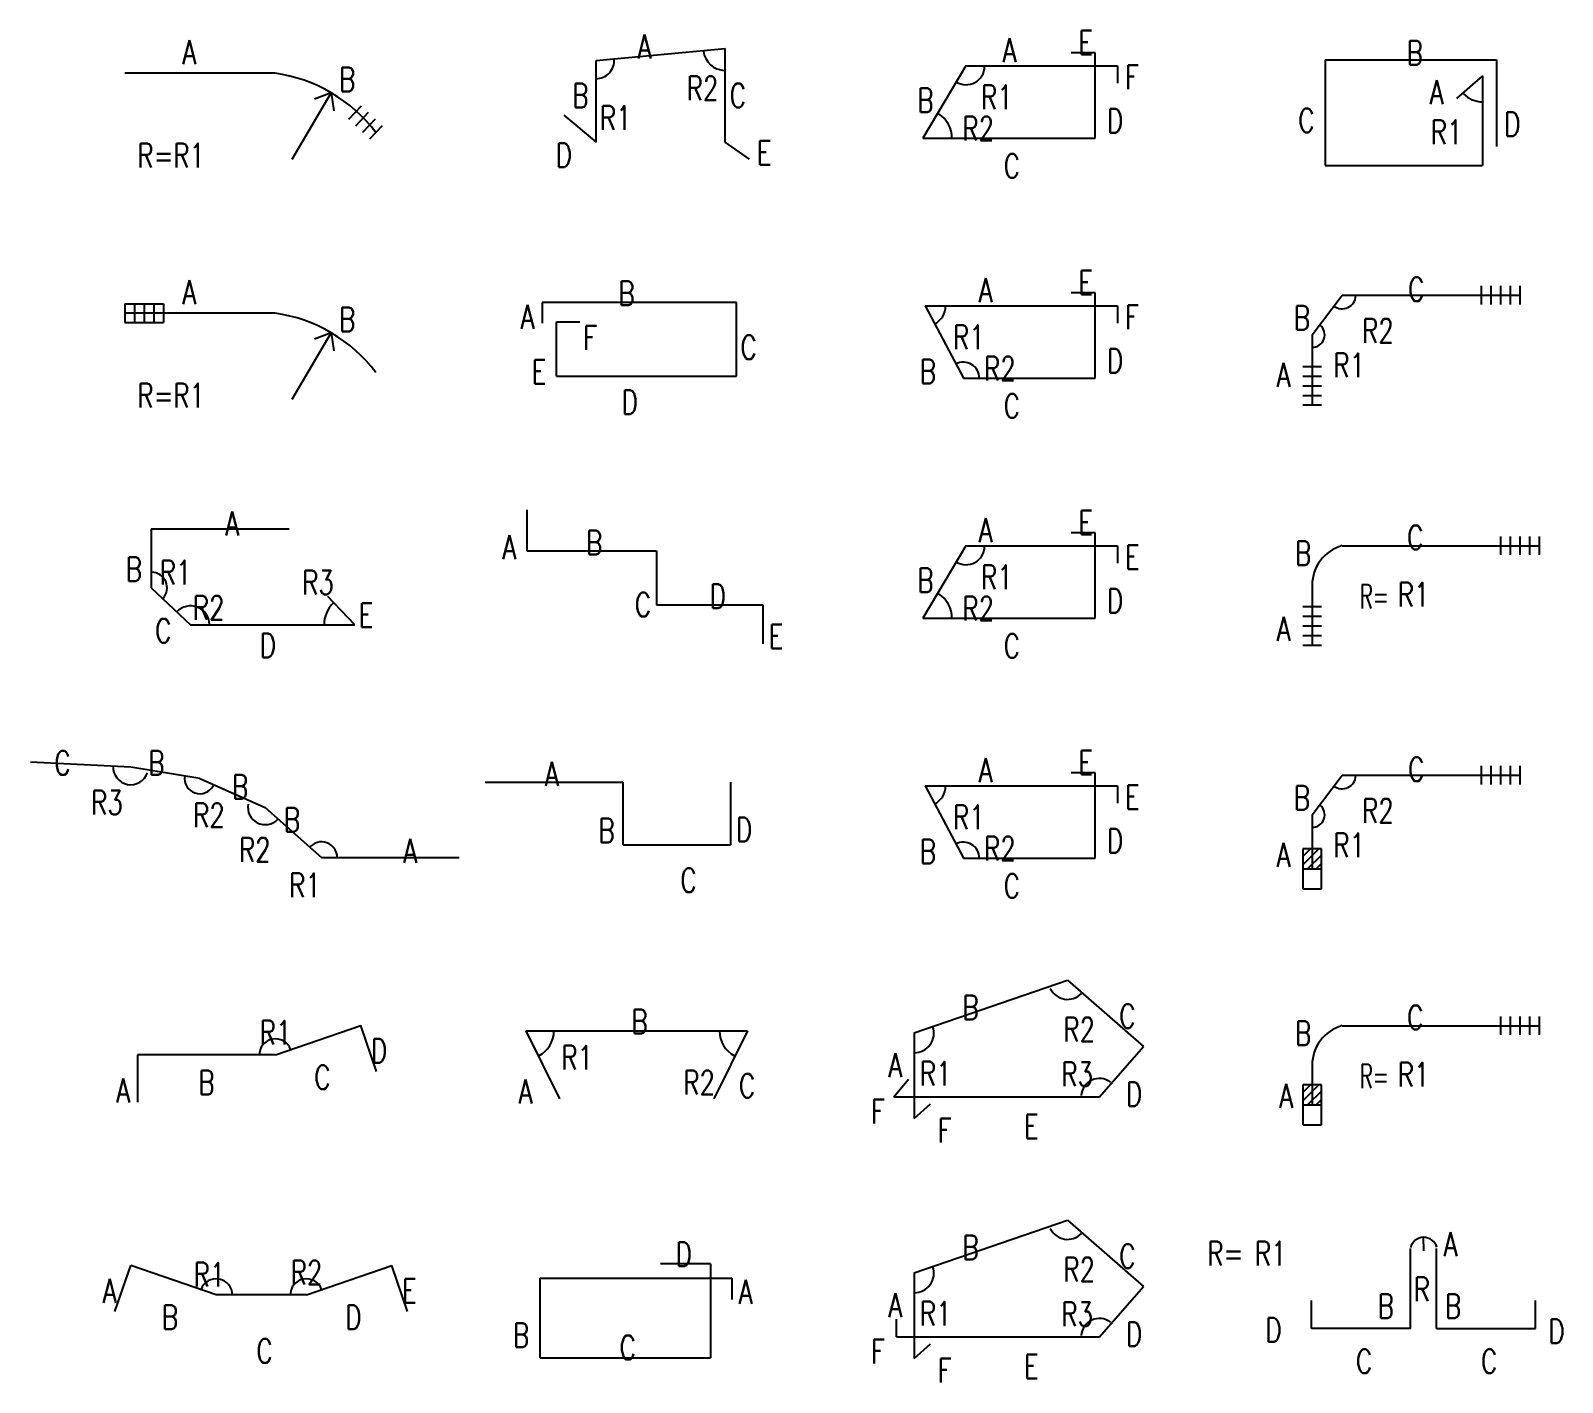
# Model space of a CAD drawing. Header units: millimetres. Extents: x -0.4 to 11.6, y -0.2 to 49.8.
# Drawn here: x 8.332 to 11.523, y 43.82 to 46.636 of the extents above; entities that cross this region are included whole.
import ezdxf
from ezdxf.enums import TextEntityAlignment as Align

# ---------------------------------------------------------------- set-up
doc = ezdxf.new("R2010")
doc.units = ezdxf.units.MM
for name, color, linetype in [('DIM', 7, 'Continuous'), ('SHOP', 2, 'Continuous'), ('TEXT', 3, 'Continuous'), ('TEXTSHOP', 3, 'Continuous')]:
    doc.layers.add(name, color=color, linetype=linetype)
doc.styles.add('ROMANS', font='romans.shx', dxfattribs={"width": 0.75, "bigfont": 'whgtxt.shx'})

# ---------------------------------------------------------------- blocks, each defined once
blk = doc.blocks.new('SSBAR_SHP_1189')
at = {"color": 40}
for p, q in [((-0.2921, -0.0323), (-0.259, 0.0637)), ((-0.0813, 0.0024), (-0.259, 0.0637)), ((0.1067, 0.0024), (0.2844, 0.0637)), ((0.3175, -0.0323), (0.2844, 0.0637)), ((0.1067, 0.0024), (-0.0813, 0.0024))]:
    blk.add_line(p, q, dxfattribs=at)
at = {"color": 7}
for centre, start, end in [((-0.0813, 0.0024), 0, 159.8012), ((0.1067, 0.0024), 20.0643, 181.542)]:
    blk.add_arc(centre, 0.0337, start, end, dxfattribs=at)
at = {"layer": 'TEXTSHOP', "color": 4, "style": 'ROMANS', "width": 0.75}
for tag, p in [('R1', (-0.1283, 0.0199)), ('R2', (0.0739, 0.0241)), ('E', (0.3056, -0.0138))]:
    blk.add_attdef(tag, p, '', height=0.05, dxfattribs=at)
blk.add_attdef('A', text='', height=0.05, dxfattribs=at).set_placement((-0.2884, -0.0138), align=Align.RIGHT)
for tag, p in [('B', (-0.1775, -0.0689)), ('D', (0.2045, -0.0689)), ('C', (0.0194, -0.1393))]:
    blk.add_attdef(tag, text='', height=0.05, dxfattribs=at).set_placement(p, align=Align.CENTER)
blk = doc.blocks.new('SSBAR_SHP_1190')
at = {"color": 40}
for p, q in [((0.0421, 0.0024), (0.2198, 0.0637)), ((0.2529, -0.0323), (0.2198, 0.0637)), ((0.0421, 0.0024), (-0.2454, 0.0024)), ((-0.2454, 0.0024), (-0.2454, -0.0959))]:
    blk.add_line(p, q, dxfattribs=at)
at = {"color": 7}
blk.add_arc((0.0421, 0.0024), 0.0337, 20.0643, 181.542, dxfattribs=at)
at = {"layer": 'TEXTSHOP', "color": 4, "style": 'ROMANS', "width": 0.75}
for tag, p in [('R1', (0.0093, 0.0241)), ('D', (0.241, -0.0138))]:
    blk.add_attdef(tag, p, '', height=0.05, dxfattribs=at)
for tag, p in [('B', (-0.1016, -0.0801)), ('C', (0.1399, -0.0689))]:
    blk.add_attdef(tag, text='', height=0.05, dxfattribs=at).set_placement(p, align=Align.CENTER)
blk.add_attdef('A', text='', height=0.05, dxfattribs=at).set_placement((-0.2603, -0.0966), align=Align.RIGHT)
blk = doc.blocks.new('SSBAR_SHP_1191')
at = {"color": 40}
for p, q in [((-0.2591, 0.1022), (-0.4678, 0.1127)), ((-0.1154, 0.0786), (-0.2591, 0.1022)), ((-0.1154, 0.0786), (0.0206, 0.018)), ((0.0206, 0.018), (0.1383, -0.0861)), ((0.1383, -0.0861), (0.4249, -0.0861))]:
    blk.add_line(p, q, dxfattribs=at)
for centre, radius, start, end in [((-0.2591, 0.1022), 0.0368, 176.7277, 341.5074), ((-0.1154, 0.0786), 0.0319, 171.018, 331.9903), ((0.0206, 0.018), 0.0358, 168.7361, 317.4344), ((0.1383, -0.0861), 0.0325, 359.5379, 140.8526)]:
    blk.add_arc(centre, radius, start, end, dxfattribs=at)
at = {"layer": 'TEXTSHOP', "color": 4, "style": 'ROMANS', "width": 0.75}
for tag, p in [('C', (-0.4182, 0.0859)), ('B', (-0.2228, 0.086)), ('B', (-0.0485, 0.0363)), ('B', (0.0597, -0.0324))]:
    blk.add_attdef(tag, p, '', height=0.05, dxfattribs=at)
for tag, p in [('R3', (-0.2758, 0.0033)), ('R2', (-0.0634, -0.0231)), ('R2', (0.0321, -0.0949)), ('R1', (0.1366, -0.1689))]:
    blk.add_attdef(tag, text='', height=0.05, dxfattribs=at).set_placement(p, align=Align.RIGHT)
blk.add_attdef('A', text='', height=0.05, dxfattribs=at).set_placement((0.3228, -0.0972), align=Align.CENTER)
blk = doc.blocks.new('SSBAR_SHP_1192')
at = {"color": 2}
for p, q in [((0.2072, -0.1017), (0.1512, -0.0422)), ((-0.1347, -0.1017), (0.2072, -0.1017))]:
    blk.add_line(p, q, dxfattribs=at)
at = {"color": 7}
for centre, radius, start, end in [((-0.2167, -0.0247), 0.033, 319.0531, 88.2229), ((-0.1347, -0.1017), 0.0397, 1.809, 136.0747), ((0.2072, -0.1017), 0.0639, 134.4373, 179.7759)]:
    blk.add_arc(centre, radius, start, end, dxfattribs=at)
at = {"layer": 'SHOP', "color": 2}
for p, q in [((-0.2167, 0.0988), (0.0709, 0.0988)), ((-0.2167, 0.0988), (-0.2167, -0.0247)), ((-0.2167, -0.0247), (-0.1347, -0.1017))]:
    blk.add_line(p, q, dxfattribs=at)
at = {"layer": 'TEXTSHOP', "color": 4, "style": 'ROMANS', "width": 0.75}
for tag, p in [('A', (-0.0477, 0.0847)), ('D', (0.0265, -0.1694))]:
    blk.add_attdef(tag, text='', height=0.05, dxfattribs=at).set_placement(p, align=Align.CENTER)
for tag, p in [('B', (-0.2357, -0.0103)), ('R3', (0.1638, -0.0381)), ('C', (-0.1746, -0.1387))]:
    blk.add_attdef(tag, text='', height=0.05, dxfattribs=at).set_placement(p, align=Align.RIGHT)
for tag, p in [('R1', (-0.1987, -0.0173)), ('R2', (-0.1299, -0.0909)), ('E', (0.2159, -0.106))]:
    blk.add_attdef(tag, p, '', height=0.05, dxfattribs=at)
blk = doc.blocks.new('SSBAR_SHP_1193')
at = {"color": 40}
for p, q in [((-0.2713, 0.067), (-0.2713, 0.0287)), ((-0.2713, 0.067), (-0.1913, 0.067)), ((-0.2513, 0.067), (-0.2513, 0.0287)), ((-0.2313, 0.067), (-0.2313, 0.0287)), ((-0.2113, 0.067), (-0.2113, 0.0287)), ((-0.1913, 0.067), (-0.1913, 0.0287)), ((-0.2713, 0.0287), (-0.1913, 0.0287)), ((0.077, -0.1316), (0.1585, 0.0068)), ((0.1585, 0.0068), (0.1232, -0.0066)), ((0.1585, 0.0068), (0.1639, -0.0305))]:
    blk.add_line(p, q, dxfattribs=at)
at = {"color": 2}
blk.add_line((0.0414, 0.0479), (-0.2713, 0.0479), dxfattribs=at)
blk.add_arc((-0.0045, -0.27), 0.3212, 37.2491, 81.7731, dxfattribs=at)
at = {"layer": 'TEXTSHOP', "color": 4, "style": 'ROMANS', "width": 0.75}
blk.add_text('R=', height=0.05, dxfattribs=at).set_placement((-0.1699, -0.1485), align=Align.RIGHT)
at = {"layer": 'TEXTSHOP', "color": 30, "true_color": 0xf8991e, "style": 'ROMANS', "width": 0.75}
for tag, p in [('O1', (-0.2728, 0.0747)), ('T1', (-0.1898, 0.0747))]:
    blk.add_attdef(tag, text='', height=0.05, dxfattribs=at).set_placement(p, align=Align.CENTER)
at = {"layer": 'TEXTSHOP', "color": 4, "style": 'ROMANS', "width": 0.75}
blk.add_attdef('A', text='', height=0.05, dxfattribs=at).set_placement((-0.075, 0.0667), align=Align.CENTER)
for tag, p in [('B', (0.1748, 0.0099)), ('R1', (-0.1707, -0.1485))]:
    blk.add_attdef(tag, p, '', height=0.05, dxfattribs=at)
at = {"layer": 'TEXTSHOP', "color": 30, "true_color": 0xf8991e, "style": 'ROMANS', "width": 0.75}
blk.add_attdef('COUPLER1', text='', height=0.05, dxfattribs=at).set_placement((-0.2313, 0.0211), align=Align.TOP_CENTER)
blk = doc.blocks.new('SSBAR_SHP_1194')
at = {"color": 2}
blk.add_line((0.0414, 0.0479), (-0.2713, 0.0479), dxfattribs=at)
at = {"color": 40}
for p, q in [((0.077, -0.1316), (0.1585, 0.0068)), ((0.1585, 0.0068), (0.1232, -0.0066)), ((0.1585, 0.0068), (0.1639, -0.0305)), ((0.2205, -0.0206), (0.1943, -0.0486)), ((0.2351, -0.0343), (0.2089, -0.0623)), ((0.2497, -0.048), (0.2235, -0.0759)), ((0.2643, -0.0616), (0.2381, -0.0896))]:
    blk.add_line(p, q, dxfattribs=at)
at = {"color": 2}
blk.add_arc((-0.0045, -0.27), 0.3212, 37.2491, 81.7731, dxfattribs=at)
at = {"layer": 'TEXTSHOP', "color": 4, "style": 'ROMANS', "width": 0.75}
blk.add_text('R=', height=0.05, dxfattribs=at).set_placement((-0.1699, -0.1485), align=Align.RIGHT)
blk.add_attdef('A', text='', height=0.05, dxfattribs=at).set_placement((-0.1371, 0.0667), align=Align.CENTER)
for tag, p in [('B', (0.1748, 0.0099)), ('R1', (-0.1707, -0.1485))]:
    blk.add_attdef(tag, p, '', height=0.05, dxfattribs=at)
at = {"layer": 'TEXTSHOP', "color": 30, "true_color": 0xf8991e, "style": 'ROMANS', "width": 0.75}
blk.add_attdef('COUPLER1', text='', height=0.05, dxfattribs=at).set_placement((0.2381, -0.1096), align=Align.TOP_CENTER)
blk = doc.blocks.new('SSBAR_SHP_1289')
at = {"layer": 'SHOP', "color": 2}
for p, q in [((0.148, 0.0674), (0.0443, 0.0674)), ((0.148, 0.0674), (0.148, -0.1289)), ((-0.2073, 0.0371), (-0.2073, -0.1289)), ((-0.2073, 0.0371), (0.1925, 0.0371)), ((0.1925, 0.0371), (0.1925, -0.007)), ((-0.2073, -0.1289), (0.148, -0.1289))]:
    blk.add_line(p, q, dxfattribs=at)
at = {"layer": 'TEXTSHOP', "color": 4, "style": 'ROMANS', "width": 0.75}
for tag, p in [('D', (0.0927, 0.0623)), ('C', (-0.0242, -0.132))]:
    blk.add_attdef(tag, text='', height=0.05, dxfattribs=at).set_placement(p, align=Align.CENTER)
blk.add_attdef('A', (0.2071, -0.0159), '', height=0.05, dxfattribs=at)
blk.add_attdef('B', text='', height=0.05, dxfattribs=at).set_placement((-0.2295, -0.1064), align=Align.RIGHT)
blk = doc.blocks.new('SSBAR_SHP_1290')
at = {"color": 2}
for p, q in [((-0.2366, 0.0527), (0.2256, 0.0527)), ((-0.2366, 0.0527), (-0.1662, -0.0891)), ((0.2256, 0.0527), (0.1552, -0.0891))]:
    blk.add_line(p, q, dxfattribs=at)
at = {"color": 0}
for centre, start, end in [((-0.2366, 0.0527), 297.9591, 0), ((0.2256, 0.0527), 180, 242.0409)]:
    blk.add_arc(centre, 0.0588, start, end, dxfattribs=at)
at = {"layer": 'TEXTSHOP', "color": 4, "style": 'ROMANS', "width": 0.75}
blk.add_attdef('B', text='', height=0.05, dxfattribs=at).set_placement((0.0005, 0.0471), align=Align.CENTER)
for tag, p in [('R1', (-0.1624, -0.0279)), ('C', (0.2075, -0.0867))]:
    blk.add_attdef(tag, p, '', height=0.05, dxfattribs=at)
for tag, p in [('R2', (0.1576, -0.0802)), ('A', (-0.2224, -0.0989))]:
    blk.add_attdef(tag, text='', height=0.05, dxfattribs=at).set_placement(p, align=Align.RIGHT)
blk = doc.blocks.new('SSBAR_SHP_1291')
at = {"color": 2}
for p, q in [((-0.0343, 0.0704), (-0.0343, -0.0598)), ((0.1896, 0.0704), (0.1896, -0.0598))]:
    blk.add_line(p, q, dxfattribs=at)
at = {"layer": 'SHOP', "color": 2}
for p, q in [((-0.3213, 0.0704), (-0.0343, 0.0704)), ((-0.0343, -0.0598), (0.1896, -0.0598))]:
    blk.add_line(p, q, dxfattribs=at)
at = {"layer": 'TEXTSHOP', "color": 4, "style": 'ROMANS', "width": 0.75}
for tag, p in [('A', (-0.182, 0.0628)), ('C', (0.1025, -0.1585))]:
    blk.add_attdef(tag, text='', height=0.05, dxfattribs=at).set_placement(p, align=Align.CENTER)
blk.add_attdef('B', text='', height=0.05, dxfattribs=at).set_placement((-0.0512, -0.055), align=Align.RIGHT)
blk.add_attdef('D', (0.2013, -0.053), '', height=0.05, dxfattribs=at)
blk = doc.blocks.new('SSBAR_SHP_1292')
at = {"color": 2}
for p, q in [((-0.2346, 0.138), (-0.2346, 0.0528)), ((0.0356, 0.0528), (0.0356, -0.0598)), ((0.2576, -0.0598), (0.2576, -0.141))]:
    blk.add_line(p, q, dxfattribs=at)
at = {"layer": 'SHOP', "color": 2}
for p, q in [((-0.2346, 0.0528), (0.0356, 0.0528)), ((0.0356, -0.0598), (0.2576, -0.0598))]:
    blk.add_line(p, q, dxfattribs=at)
at = {"layer": 'TEXTSHOP', "color": 4, "style": 'ROMANS', "width": 0.75}
for tag, p in [('A', (-0.2562, 0.0351)), ('C', (0.0245, -0.0843))]:
    blk.add_attdef(tag, text='', height=0.05, dxfattribs=at).set_placement(p, align=Align.RIGHT)
for tag, p in [('B', (-0.1108, 0.0448)), ('D', (0.1465, -0.0668)), ('E', (0.2693, -0.1506))]:
    blk.add_attdef(tag, p, '', height=0.05, dxfattribs=at)
blk = doc.blocks.new('SSBAR_SHP_1293')
at = {"color": 2}
for p, q in [((0.2021, 0.0703), (-0.2025, 0.0703)), ((-0.2025, 0.0703), (-0.2025, 0.0269)), ((0.2021, -0.0833), (0.2021, 0.0703)), ((-0.1725, 0.0295), (-0.1242, 0.0295)), ((-0.1725, -0.0833), (0.2021, -0.0833))]:
    blk.add_line(p, q, dxfattribs=at)
at = {"layer": 'SHOP', "color": 2}
blk.add_line((-0.1725, -0.0833), (-0.1725, 0.0295), dxfattribs=at)
at = {"layer": 'TEXTSHOP', "color": 4, "style": 'ROMANS', "width": 0.75}
for tag, p in [('B', (-0.0266, 0.0642)), ('D', (-0.0198, -0.1625))]:
    blk.add_attdef(tag, text='', height=0.05, dxfattribs=at).set_placement(p, align=Align.CENTER)
for tag, p in [('A', (-0.2183, 0.0153)), ('E', (-0.1937, -0.0992))]:
    blk.add_attdef(tag, text='', height=0.05, dxfattribs=at).set_placement(p, align=Align.RIGHT)
for tag, p in [('F', (-0.1168, -0.0284)), ('C', (0.2108, -0.0483))]:
    blk.add_attdef(tag, p, '', height=0.05, dxfattribs=at)
blk = doc.blocks.new('SSBAR_SHP_1294')
at = {"color": 2}
for p, q in [((-0.0902, 0.0744), (0.1788, 0.0994)), ((-0.1574, -0.0396), (-0.0902, -0.096)), ((0.2296, -0.131), (0.1788, -0.096))]:
    blk.add_line(p, q, dxfattribs=at)
at = {"color": 40}
for centre, radius, start, end in [((-0.0902, 0.0744), 0.0381, 270, 4.0415), ((0.1788, 0.0994), 0.0458, 186.9491, 268.8625)]:
    blk.add_arc(centre, radius, start, end, dxfattribs=at)
at = {"layer": 'DIM', "color": 2}
for p, q in [((0.1788, -0.096), (0.1788, 0.0994)), ((-0.0902, -0.096), (-0.0902, 0.0744))]:
    blk.add_line(p, q, dxfattribs=at)
at = {"layer": 'TEXT', "color": 4, "style": 'ROMANS', "width": 0.75}
for tag, p in [('A', (0.0254, 0.0781)), ('R2', (0.1646, -0.0086)), ('B', (-0.1059, -0.0238)), ('D', (-0.1401, -0.1477))]:
    blk.add_attdef(tag, text='', height=0.05, dxfattribs=at).set_placement(p, align=Align.RIGHT)
for tag, p in [('C', (0.1884, -0.0236)), ('R1', (-0.0821, -0.0704)), ('E', (0.2449, -0.1431))]:
    blk.add_attdef(tag, p, '', height=0.05, dxfattribs=at)
blk = doc.blocks.new('SSBAR_SHP_1389')
at = {"color": 2}
for p, q in [((-0.2276, 0.0484), (0.0918, 0.1582)), ((0.1583, -0.0845), (0.2498, 0.0203)), ((-0.264, -0.0845), (-0.264, -0.0479)), ((-0.264, -0.0845), (0.1583, -0.0845)), ((-0.2276, -0.13), (-0.1937, -0.0991))]:
    blk.add_line(p, q, dxfattribs=at)
at = {"color": 7}
for centre, radius, start, end in [((0.0918, 0.1582), 0.04, 206.0469, 316.2689), ((-0.2276, 0.0484), 0.0413, 270, 18.2768), ((0.1583, -0.0845), 0.038, 53.0125, 176.5132)]:
    blk.add_arc(centre, radius, start, end, dxfattribs=at)
at = {"layer": 'SHOP', "color": 2}
for p, q in [((0.0918, 0.1582), (0.2498, 0.0203)), ((-0.2276, 0.0484), (-0.2276, -0.13))]:
    blk.add_line(p, q, dxfattribs=at)
at = {"layer": 'TEXTSHOP', "color": 4, "style": 'ROMANS', "width": 0.75}
for tag, p in [('B', (-0.093, 0.0766)), ('R2', (0.1492, 0.0305)), ('A', (-0.2521, -0.0438)), ('R3', (0.145, -0.0627)), ('F', (-0.2881, -0.1404))]:
    blk.add_attdef(tag, text='', height=0.05, dxfattribs=at).set_placement(p, align=Align.RIGHT)
for tag, p in [('C', (0.1998, 0.0584)), ('R1', (-0.2156, -0.0613)), ('D', (0.2135, -0.1042)), ('E', (0.0016, -0.1715)), ('F', (-0.1786, -0.1797))]:
    blk.add_attdef(tag, p, '', height=0.05, dxfattribs=at)
blk = doc.blocks.new('SSBAR_SHP_1390')
at = {"color": 2}
for p, q in [((-0.2276, 0.0484), (0.0918, 0.1582)), ((0.1583, -0.0845), (0.2498, 0.0203)), ((-0.2696, -0.0845), (-0.2391, -0.0479)), ((-0.2696, -0.0845), (0.1583, -0.0845)), ((-0.2276, -0.13), (-0.1937, -0.0991))]:
    blk.add_line(p, q, dxfattribs=at)
at = {"color": 7}
for centre, radius, start, end in [((0.0918, 0.1582), 0.04, 206.0469, 316.2689), ((-0.2276, 0.0484), 0.0413, 270, 18.2768), ((0.1583, -0.0845), 0.038, 53.0125, 176.5132)]:
    blk.add_arc(centre, radius, start, end, dxfattribs=at)
at = {"layer": 'SHOP', "color": 2}
for p, q in [((0.0918, 0.1582), (0.2498, 0.0203)), ((-0.2276, 0.0484), (-0.2276, -0.13))]:
    blk.add_line(p, q, dxfattribs=at)
at = {"layer": 'TEXTSHOP', "color": 4, "style": 'ROMANS', "width": 0.75}
for tag, p in [('B', (-0.093, 0.0766)), ('R2', (0.1492, 0.0305)), ('A', (-0.2521, -0.0438)), ('R3', (0.145, -0.0627)), ('F', (-0.2881, -0.1404))]:
    blk.add_attdef(tag, text='', height=0.05, dxfattribs=at).set_placement(p, align=Align.RIGHT)
for tag, p in [('C', (0.1998, 0.0584)), ('R1', (-0.2156, -0.0613)), ('D', (0.2135, -0.1042)), ('E', (0.0016, -0.1715)), ('F', (-0.1786, -0.1797))]:
    blk.add_attdef(tag, p, '', height=0.05, dxfattribs=at)
blk = doc.blocks.new('SSBAR_SHP_1391')
at = {"color": 2}
for p, q in [((0.1497, 0.0899), (0.0994, 0.0899)), ((0.1497, -0.0874), (0.1497, 0.0899)), ((0.1959, 0.0628), (0.1959, 0.0273)), ((-0.1248, -0.0874), (0.1497, -0.0874))]:
    blk.add_line(p, q, dxfattribs=at)
at = {"color": 0}
for centre, radius, start, end in [((-0.2043, 0.0628), 0.0422, 297.9743, 359.9802), ((-0.1248, -0.0874), 0.0331, 359.7651, 119.0643)]:
    blk.add_arc(centre, radius, start, end, dxfattribs=at)
at = {"layer": 'SHOP', "color": 2}
for q in [(0.1959, 0.0628), (-0.1248, -0.0874)]:
    blk.add_line((-0.2043, 0.0628), q, dxfattribs=at)
at = {"layer": 'TEXTSHOP', "color": 4, "style": 'ROMANS', "width": 0.75}
for tag, p in [('E', (0.1148, 0.0865)), ('E', (0.2117, 0.0148)), ('R1', (-0.1467, -0.0271)), ('D', (0.174, -0.0763)), ('R2', (-0.0819, -0.0926))]:
    blk.add_attdef(tag, p, '', height=0.05, dxfattribs=at)
for tag, p in [('A', (-0.0786, 0.0708)), ('C', (-0.0242, -0.1705))]:
    blk.add_attdef(tag, text='', height=0.05, dxfattribs=at).set_placement(p, align=Align.CENTER)
blk.add_attdef('B', text='', height=0.05, dxfattribs=at).set_placement((-0.1821, -0.0985), align=Align.RIGHT)
blk = doc.blocks.new('SSBAR_SHP_1392')
at = {"color": 2}
for p, q in [((0.1497, 0.0899), (0.0994, 0.0899)), ((0.1497, -0.0874), (0.1497, 0.0899)), ((0.1959, 0.0628), (0.1959, 0.0273)), ((-0.2094, -0.0874), (0.1497, -0.0874))]:
    blk.add_line(p, q, dxfattribs=at)
at = {"color": 0}
for centre, radius, start, end in [((-0.1197, 0.0628), 0.039, 239.1241, 358.1719), ((-0.2094, -0.0874), 0.0604, 358.8233, 56.9278)]:
    blk.add_arc(centre, radius, start, end, dxfattribs=at)
at = {"layer": 'SHOP', "color": 2}
for q in [(-0.2094, -0.0874), (0.1959, 0.0628)]:
    blk.add_line((-0.1197, 0.0628), q, dxfattribs=at)
at = {"layer": 'TEXTSHOP', "color": 4, "style": 'ROMANS', "width": 0.75}
for tag, p in [('E', (0.1148, 0.0865)), ('E', (0.2117, 0.0148)), ('R1', (-0.0884, -0.0271)), ('D', (0.174, -0.0763)), ('R2', (-0.1271, -0.0926))]:
    blk.add_attdef(tag, p, '', height=0.05, dxfattribs=at)
for tag, p in [('A', (-0.0786, 0.0708)), ('C', (-0.0242, -0.1705))]:
    blk.add_attdef(tag, text='', height=0.05, dxfattribs=at).set_placement(p, align=Align.CENTER)
blk.add_attdef('B', text='', height=0.05, dxfattribs=at).set_placement((-0.187, -0.0336), align=Align.RIGHT)
blk = doc.blocks.new('SSBAR_SHP_1393')
at = {"color": 2}
for p, q in [((0.1497, 0.0899), (0.0994, 0.0899)), ((0.1497, -0.0874), (0.1497, 0.0899)), ((0.1959, 0.0628), (0.1959, 0.0273)), ((-0.1248, -0.0874), (0.1497, -0.0874))]:
    blk.add_line(p, q, dxfattribs=at)
at = {"color": 0}
for centre, radius, start, end in [((-0.2043, 0.0628), 0.0422, 297.9743, 359.9802), ((-0.1248, -0.0874), 0.0331, 359.7651, 119.0643)]:
    blk.add_arc(centre, radius, start, end, dxfattribs=at)
at = {"layer": 'SHOP', "color": 2}
for q in [(0.1959, 0.0628), (-0.1248, -0.0874)]:
    blk.add_line((-0.2043, 0.0628), q, dxfattribs=at)
at = {"layer": 'TEXTSHOP', "color": 4, "style": 'ROMANS', "width": 0.75}
for tag, p in [('E', (0.1148, 0.0865)), ('F', (0.2117, 0.0148)), ('R1', (-0.1467, -0.0271)), ('D', (0.174, -0.0763)), ('R2', (-0.0819, -0.0926))]:
    blk.add_attdef(tag, p, '', height=0.05, dxfattribs=at)
for tag, p in [('A', (-0.0786, 0.0708)), ('C', (-0.0242, -0.1705))]:
    blk.add_attdef(tag, text='', height=0.05, dxfattribs=at).set_placement(p, align=Align.CENTER)
blk.add_attdef('B', text='', height=0.05, dxfattribs=at).set_placement((-0.1821, -0.0985), align=Align.RIGHT)
blk = doc.blocks.new('SSBAR_SHP_1394')
at = {"color": 2}
for p, q in [((0.1497, 0.0899), (0.0994, 0.0899)), ((0.1497, -0.0874), (0.1497, 0.0899)), ((0.1959, 0.0628), (0.1959, 0.0273)), ((-0.2094, -0.0874), (0.1497, -0.0874))]:
    blk.add_line(p, q, dxfattribs=at)
at = {"color": 0}
for centre, radius, start, end in [((-0.1197, 0.0628), 0.039, 239.1241, 358.1719), ((-0.2094, -0.0874), 0.0604, 358.8233, 56.9278)]:
    blk.add_arc(centre, radius, start, end, dxfattribs=at)
at = {"layer": 'SHOP', "color": 2}
for q in [(-0.2094, -0.0874), (0.1959, 0.0628)]:
    blk.add_line((-0.1197, 0.0628), q, dxfattribs=at)
at = {"layer": 'TEXTSHOP', "color": 4, "style": 'ROMANS', "width": 0.75}
for tag, p in [('E', (0.1148, 0.0865)), ('F', (0.2117, 0.0148)), ('R1', (-0.0884, -0.0271)), ('D', (0.174, -0.0763)), ('R2', (-0.1271, -0.0926))]:
    blk.add_attdef(tag, p, '', height=0.05, dxfattribs=at)
for tag, p in [('A', (-0.0289, 0.0708)), ('C', (-0.0242, -0.1705))]:
    blk.add_attdef(tag, text='', height=0.05, dxfattribs=at).set_placement(p, align=Align.CENTER)
blk.add_attdef('B', text='', height=0.05, dxfattribs=at).set_placement((-0.187, -0.0336), align=Align.RIGHT)
blk = doc.blocks.new('SSBAR_SHP_1489')
at = {"color": 40}
for p, q in [((0.0064, -0.0678), (0.0064, 0.0993)), ((0.0337, 0.0942), (0.0335, 0.1225)), ((0.0605, -0.0678), (0.0605, 0.0993)), ((-0.1999, -0.0678), (-0.1999, -0.009)), ((0.2668, -0.0678), (0.2668, -0.009))]:
    blk.add_line(p, q, dxfattribs=at)
blk.add_arc((0.0337, 0.0942), 0.0283, 15.5336, 165.554, dxfattribs=at)
at = {"layer": 'SHOP', "color": 2}
for p, q in [((0.0064, -0.0678), (-0.1999, -0.0678)), ((0.0605, -0.0678), (0.2668, -0.0678))]:
    blk.add_line(p, q, dxfattribs=at)
at = {"layer": 'TEXTSHOP', "color": 4, "style": 'ROMANS', "width": 0.75}
for s, p in [('R=', (-0.4171, 0.0641)), ('R', (0.0131, -0.0108))]:
    blk.add_text(s, height=0.05, dxfattribs=at).set_placement(p)
for tag, p in [('A', (0.0754, 0.0829)), ('R1', (-0.3179, 0.0641)), ('B', (0.0779, -0.0456)), ('D', (0.2936, -0.0983))]:
    blk.add_attdef(tag, p, '', height=0.05, dxfattribs=at)
for tag, p in [('B', (-0.0283, -0.0456)), ('D', (-0.262, -0.0954))]:
    blk.add_attdef(tag, text='', height=0.05, dxfattribs=at).set_placement(p, align=Align.RIGHT)
for p in [(-0.0905, -0.1607), (0.1701, -0.1607)]:
    blk.add_attdef('C', text='', height=0.05, dxfattribs=at).set_placement(p, align=Align.CENTER)
blk = doc.blocks.new('SSBAR_SHP_1490')
at = {"color": 40}
for p, q in [((0.1939, 0.0826), (0.1939, 0.0443)), ((0.2139, 0.0826), (0.2139, 0.0443)), ((0.2339, 0.0826), (0.2339, 0.0443)), ((0.2539, 0.0826), (0.2539, 0.0443)), ((0.2739, 0.0826), (0.2739, 0.0443)), ((-0.202, -0.06), (-0.2178, -0.0757)), ((-0.1844, -0.06), (-0.2178, -0.0934)), ((-0.2178, -0.06), (-0.2178, -0.1429)), ((-0.1795, -0.06), (-0.2178, -0.06)), ((-0.1795, -0.1429), (-0.1795, -0.06)), ((-0.1795, -0.0727), (-0.2082, -0.1014)), ((-0.1795, -0.0904), (-0.1905, -0.1014)), ((-0.2178, -0.1014), (-0.1795, -0.1014)), ((-0.2178, -0.1429), (-0.1795, -0.1429))]:
    blk.add_line(p, q, dxfattribs=at)
blk.add_arc((-0.1129, -0.0191), 0.0858, 105.7649, 180, dxfattribs=at)
at = {"layer": 'SHOP', "color": 2}
for p, q in [((-0.1362, 0.0634), (0.2739, 0.0634)), ((-0.1986, -0.0191), (-0.1986, -0.1014))]:
    blk.add_line(p, q, dxfattribs=at)
at = {"layer": 'TEXTSHOP', "color": 4, "style": 'ROMANS', "width": 0.6}
blk.add_text('R=', height=0.05, dxfattribs=at).set_placement((-0.0691, -0.0671), align=Align.CENTER)
at = {"layer": 'TEXTSHOP', "color": 4, "style": 'ROMANS', "width": 0.75}
blk.add_attdef('C', text='', height=0.05, dxfattribs=at).set_placement((0.0162, 0.0557), align=Align.CENTER)
for tag, p in [('B', (-0.2006, 0.0227)), ('A', (-0.2382, -0.1078))]:
    blk.add_attdef(tag, text='', height=0.05, dxfattribs=at).set_placement(p, align=Align.RIGHT)
blk.add_attdef('R1', (-0.0202, -0.0635), '', height=0.05, dxfattribs=at)
blk = doc.blocks.new('SSBAR_SHP_1491')
at = {"color": 40}
for p, q in [((0.1536, 0.1045), (0.1536, 0.0662)), ((0.1736, 0.1045), (0.1736, 0.0662)), ((0.1936, 0.1045), (0.1936, 0.0662)), ((0.2136, 0.1045), (0.2136, 0.0662)), ((0.2336, 0.1045), (0.2336, 0.0662)), ((-0.202, -0.0683), (-0.2178, -0.084)), ((-0.1844, -0.0683), (-0.2178, -0.1017)), ((-0.2178, -0.0683), (-0.2178, -0.1512)), ((-0.1795, -0.0683), (-0.2178, -0.0683)), ((-0.1795, -0.0811), (-0.2082, -0.1097)), ((-0.1795, -0.1512), (-0.1795, -0.0683)), ((-0.2178, -0.1097), (-0.1795, -0.1097)), ((-0.1795, -0.0987), (-0.1905, -0.1097)), ((-0.2178, -0.1512), (-0.1795, -0.1512))]:
    blk.add_line(p, q, dxfattribs=at)
at = {"color": 2}
blk.add_line((-0.1986, 0.0028), (-0.1362, 0.0853), dxfattribs=at)
at = {"color": 7}
for centre, radius, start, end in [((-0.1362, 0.0853), 0.0284, 232.594, 358.0458), ((-0.1986, 0.0028), 0.0261, 269.7628, 49.9065)]:
    blk.add_arc(centre, radius, start, end, dxfattribs=at)
at = {"layer": 'SHOP', "color": 2}
for p, q in [((-0.1362, 0.0853), (0.2336, 0.0853)), ((-0.1986, 0.0028), (-0.1986, -0.1097))]:
    blk.add_line(p, q, dxfattribs=at)
at = {"layer": 'TEXTSHOP', "color": 4, "style": 'ROMANS', "width": 0.75}
blk.add_attdef('C', text='', height=0.05, dxfattribs=at).set_placement((0.0183, 0.0726), align=Align.CENTER)
for tag, p in [('B', (-0.2029, 0.0132)), ('A', (-0.2438, -0.1059))]:
    blk.add_attdef(tag, text='', height=0.05, dxfattribs=at).set_placement(p, align=Align.RIGHT)
for tag, p in [('R2', (-0.0946, -0.0137)), ('R1', (-0.1545, -0.0855))]:
    blk.add_attdef(tag, p, '', height=0.05, dxfattribs=at)
blk = doc.blocks.new('SSBAR_SHP_1492')
at = {"color": 40}
for p, q in [((0.1939, 0.0826), (0.1939, 0.0443)), ((0.2139, 0.0826), (0.2139, 0.0443)), ((0.2339, 0.0826), (0.2339, 0.0443)), ((0.2539, 0.0826), (0.2539, 0.0443)), ((0.2739, 0.0826), (0.2739, 0.0443)), ((-0.2178, -0.0636), (-0.1795, -0.0636)), ((-0.2178, -0.0836), (-0.1795, -0.0836)), ((-0.2178, -0.1036), (-0.1795, -0.1036)), ((-0.2178, -0.1236), (-0.1795, -0.1236)), ((-0.2178, -0.1436), (-0.1795, -0.1436))]:
    blk.add_line(p, q, dxfattribs=at)
blk.add_arc((-0.1129, -0.0191), 0.0858, 105.7649, 180, dxfattribs=at)
at = {"layer": 'SHOP', "color": 2}
for p, q in [((-0.1362, 0.0634), (0.2739, 0.0634)), ((-0.1986, -0.0191), (-0.1986, -0.1436))]:
    blk.add_line(p, q, dxfattribs=at)
at = {"layer": 'TEXTSHOP', "color": 4, "style": 'ROMANS', "width": 0.6}
blk.add_text('R=', height=0.05, dxfattribs=at).set_placement((-0.0691, -0.0671), align=Align.CENTER)
at = {"layer": 'TEXTSHOP', "color": 4, "style": 'ROMANS', "width": 0.75}
blk.add_attdef('C', text='', height=0.05, dxfattribs=at).set_placement((0.0162, 0.0557), align=Align.CENTER)
for tag, p in [('B', (-0.2006, 0.0227)), ('A', (-0.2433, -0.1347))]:
    blk.add_attdef(tag, text='', height=0.05, dxfattribs=at).set_placement(p, align=Align.RIGHT)
blk.add_attdef('R1', (-0.0202, -0.0635), '', height=0.05, dxfattribs=at)
blk = doc.blocks.new('SSBAR_SHP_1493')
at = {"color": 40}
for p, q in [((0.1536, 0.1045), (0.1536, 0.0662)), ((0.1736, 0.1045), (0.1736, 0.0662)), ((0.1936, 0.1045), (0.1936, 0.0662)), ((0.2136, 0.1045), (0.2136, 0.0662)), ((0.2336, 0.1045), (0.2336, 0.0662)), ((-0.2178, -0.0634), (-0.1795, -0.0634)), ((-0.2178, -0.0834), (-0.1795, -0.0834)), ((-0.2178, -0.1034), (-0.1795, -0.1034)), ((-0.2178, -0.1234), (-0.1795, -0.1234)), ((-0.2178, -0.1434), (-0.1795, -0.1434))]:
    blk.add_line(p, q, dxfattribs=at)
at = {"color": 2}
blk.add_line((-0.1986, 0.0028), (-0.1362, 0.0853), dxfattribs=at)
at = {"color": 7}
for centre, radius, start, end in [((-0.1362, 0.0853), 0.0284, 232.594, 358.0458), ((-0.1986, 0.0028), 0.0261, 269.7628, 49.9065)]:
    blk.add_arc(centre, radius, start, end, dxfattribs=at)
at = {"layer": 'SHOP', "color": 2}
for p, q in [((-0.1362, 0.0853), (0.2336, 0.0853)), ((-0.1986, 0.0028), (-0.1986, -0.1434))]:
    blk.add_line(p, q, dxfattribs=at)
at = {"layer": 'TEXTSHOP', "color": 4, "style": 'ROMANS', "width": 0.75}
blk.add_attdef('C', text='', height=0.05, dxfattribs=at).set_placement((0.0183, 0.0726), align=Align.CENTER)
for tag, p in [('B', (-0.2029, 0.0132)), ('A', (-0.2438, -0.1059))]:
    blk.add_attdef(tag, text='', height=0.05, dxfattribs=at).set_placement(p, align=Align.RIGHT)
for tag, p in [('R2', (-0.0946, -0.0137)), ('R1', (-0.1545, -0.0855))]:
    blk.add_attdef(tag, p, '', height=0.05, dxfattribs=at)
blk = doc.blocks.new('SSBAR_SHP_1494')
at = {"color": 40}
for p, q in [((-0.1715, 0.0754), (0.1851, 0.0754)), ((0.1851, 0.0754), (0.1851, -0.105)), ((0.1564, 0.0425), (0.1022, -0.0052))]:
    blk.add_line(p, q, dxfattribs=at)
at = {"color": 7}
blk.add_arc((0.1564, 0.0425), 0.0545, 223.3427, 269.801, dxfattribs=at)
at = {"layer": 'SHOP', "color": 2}
for p, q in [((-0.1715, 0.0754), (-0.1715, -0.1446)), ((0.1564, 0.0425), (0.1564, -0.1446)), ((-0.1715, -0.1446), (0.1564, -0.1446))]:
    blk.add_line(p, q, dxfattribs=at)
at = {"layer": 'TEXTSHOP', "color": 4, "style": 'ROMANS', "width": 0.75}
blk.add_attdef('B', text='', height=0.05, dxfattribs=at).set_placement((0.0152, 0.0653), align=Align.CENTER)
for tag, p in [('A', (0.0752, -0.0168)), ('C', (-0.1937, -0.0755)), ('R1', (0.1144, -0.0998))]:
    blk.add_attdef(tag, text='', height=0.05, dxfattribs=at).set_placement(p, align=Align.RIGHT)
blk.add_attdef('D', (0.2014, -0.0833), '', height=0.05, dxfattribs=at)

msp = doc.modelspace()

# ---------------------------------------------------------------- block references
for name, p, values in [('SSBAR_SHP_1194', (8.8, 46.5), {'B': 'B', 'A': 'A', 'R1': 'R1'}), ('SSBAR_SHP_1294', (9.6, 46.5), {'B': 'B', 'D': 'D', 'E': 'E', 'C': 'C', 'A': 'A', 'R1': 'R1', 'R2': 'R2'}), ('SSBAR_SHP_1394', (10.4, 46.5), {'B': 'B', 'A': 'A', 'C': 'C', 'R1': 'R1', 'R2': 'R2', 'D': 'D', 'F': 'F', 'E': 'E'}), ('SSBAR_SHP_1494', (11.2, 46.5), {'B': 'B', 'A': 'A', 'C': 'C', 'D': 'D', 'R1': 'R1'}), ('SSBAR_SHP_1393', (10.4, 46), {'B': 'B', 'A': 'A', 'C': 'C', 'R1': 'R1', 'R2': 'R2', 'D': 'D', 'F': 'F', 'E': 'E'}), ('SSBAR_SHP_1293', (9.6, 46), {'D': 'D', 'C': 'C', 'A': 'A', 'B': 'B', 'E': 'E', 'F': 'F'}), ('SSBAR_SHP_1493', (11.2, 46), {'A': 'A', 'C': 'C', 'B': 'B', 'R1': 'R1', 'R2': 'R2'}), ('SSBAR_SHP_1192', (8.8, 45.5), {'B': 'B', 'A': 'A', 'E': 'E', 'R3': 'R3', 'C': 'C', 'R1': 'R1', 'D': 'D', 'R2': 'R2'}), ('SSBAR_SHP_1292', (9.6, 45.5), {'A': 'A', 'B': 'B', 'D': 'D', 'C': 'C', 'E': 'E'}), ('SSBAR_SHP_1492', (11.2, 45.5), {'A': 'A', 'C': 'C', 'B': 'B', 'R1': 'R1'}), ('SSBAR_SHP_1291', (9.6, 45), {'A': 'A', 'C': 'C', 'B': 'B', 'D': 'D'}), ('SSBAR_SHP_1491', (11.2, 45), {'A': 'A', 'C': 'C', 'B': 'B', 'R1': 'R1', 'R2': 'R2'}), ('SSBAR_SHP_1490', (11.2, 44.5), {'A': 'A', 'C': 'C', 'B': 'B', 'R1': 'R1'}), ('SSBAR_SHP_1190', (8.8, 44.5), {'B': 'B', 'A': 'A', 'C': 'C', 'D': 'D', 'R1': 'R1'}), ('SSBAR_SHP_1290', (9.6, 44.5), {'R1': 'R1', 'A': 'A', 'C': 'C', 'B': 'B', 'R2': 'R2'}), ('SSBAR_SHP_1289', (9.6, 44), {'C': 'C', 'A': 'A', 'B': 'B', 'D': 'D'}), ('SSBAR_SHP_1189', (8.8, 44), {'B': 'B', 'A': 'A', 'C': 'C', 'D': 'D', 'E': 'E', 'R1': 'R1', 'R2': 'R2'})]:
    msp.add_blockref(name, p).add_auto_attribs(values)
ref = msp.add_blockref('SSBAR_SHP_1193', (8.8, 46))
ref.add_attrib('B', 'B', (8.9748, 46.0099), dxfattribs={"layer": 'TEXTSHOP', "color": 4, "height": 0.05, "style": 'ROMANS', "width": 0.75})
ref.add_attrib('A', 'A', dxfattribs={"layer": 'TEXTSHOP', "color": 4, "height": 0.05, "style": 'ROMANS', "width": 0.75}).set_placement((8.6629, 46.0667), align=Align.CENTER)
ref.add_attrib('R1', 'R1', (8.6293, 45.8515), dxfattribs={"layer": 'TEXTSHOP', "color": 4, "height": 0.05, "style": 'ROMANS', "width": 0.75})
ref = msp.add_blockref('SSBAR_SHP_1392', (10.4, 45.5))
ref.add_attrib('B', 'B', dxfattribs={"layer": 'TEXTSHOP', "color": 4, "height": 0.05, "style": 'ROMANS', "width": 0.75}).set_placement((10.213, 45.4664), align=Align.RIGHT)
ref.add_attrib('A', 'A', dxfattribs={"layer": 'TEXTSHOP', "color": 4, "height": 0.05, "style": 'ROMANS', "width": 0.75}).set_placement((10.3214, 45.5708), align=Align.CENTER)
ref.add_attrib('C', 'C', dxfattribs={"layer": 'TEXTSHOP', "color": 4, "height": 0.05, "style": 'ROMANS', "width": 0.75}).set_placement((10.3758, 45.3295), align=Align.CENTER)
ref.add_attrib('R1', 'R1', (10.3116, 45.4729), dxfattribs={"layer": 'TEXTSHOP', "color": 4, "height": 0.05, "style": 'ROMANS', "width": 0.75})
ref.add_attrib('R2', 'R2', (10.2729, 45.4074), dxfattribs={"layer": 'TEXTSHOP', "color": 4, "height": 0.05, "style": 'ROMANS', "width": 0.75})
ref.add_attrib('D', 'D', (10.574, 45.4237), dxfattribs={"layer": 'TEXTSHOP', "color": 4, "height": 0.05, "style": 'ROMANS', "width": 0.75})
ref.add_attrib('E', 'E', (10.6117, 45.5148), dxfattribs={"layer": 'TEXTSHOP', "color": 4, "height": 0.05, "style": 'ROMANS', "width": 0.75})
ref.add_attrib('E', 'E', (10.5148, 45.5865), dxfattribs={"layer": 'TEXTSHOP', "color": 4, "height": 0.05, "style": 'ROMANS', "width": 0.75})
ref = msp.add_blockref('SSBAR_SHP_1191', (8.8, 45))
ref.add_attrib('A', 'A', dxfattribs={"layer": 'TEXTSHOP', "color": 4, "height": 0.05, "style": 'ROMANS', "width": 0.75}).set_placement((9.1228, 44.9028), align=Align.CENTER)
ref.add_attrib('B', 'B', (8.5772, 45.086), dxfattribs={"layer": 'TEXTSHOP', "color": 4, "height": 0.05, "style": 'ROMANS', "width": 0.75})
ref.add_attrib('B', 'B', (8.8597, 44.9676), dxfattribs={"layer": 'TEXTSHOP', "color": 4, "height": 0.05, "style": 'ROMANS', "width": 0.75})
ref.add_attrib('R2', 'R2', dxfattribs={"layer": 'TEXTSHOP', "color": 4, "height": 0.05, "style": 'ROMANS', "width": 0.75}).set_placement((8.8321, 44.9051), align=Align.RIGHT)
ref.add_attrib('R1', 'R1', dxfattribs={"layer": 'TEXTSHOP', "color": 4, "height": 0.05, "style": 'ROMANS', "width": 0.75}).set_placement((8.9366, 44.8311), align=Align.RIGHT)
ref.add_attrib('R2', 'R2', dxfattribs={"layer": 'TEXTSHOP', "color": 4, "height": 0.05, "style": 'ROMANS', "width": 0.75}).set_placement((8.7366, 44.9769), align=Align.RIGHT)
ref.add_attrib('B', 'B', (8.7515, 45.0363), dxfattribs={"layer": 'TEXTSHOP', "color": 4, "height": 0.05, "style": 'ROMANS', "width": 0.75})
ref.add_attrib('R3', 'R3', dxfattribs={"layer": 'TEXTSHOP', "color": 4, "height": 0.05, "style": 'ROMANS', "width": 0.75}).set_placement((8.5242, 45.0033), align=Align.RIGHT)
ref.add_attrib('C', 'C', (8.3818, 45.0859), dxfattribs={"layer": 'TEXTSHOP', "color": 4, "height": 0.05, "style": 'ROMANS', "width": 0.75})
ref = msp.add_blockref('SSBAR_SHP_1391', (10.4, 45))
ref.add_attrib('B', 'B', dxfattribs={"layer": 'TEXTSHOP', "color": 4, "height": 0.05, "style": 'ROMANS', "width": 0.75}).set_placement((10.2179, 44.9015), align=Align.RIGHT)
ref.add_attrib('A', 'A', dxfattribs={"layer": 'TEXTSHOP', "color": 4, "height": 0.05, "style": 'ROMANS', "width": 0.75}).set_placement((10.3214, 45.0708), align=Align.CENTER)
ref.add_attrib('C', 'C', dxfattribs={"layer": 'TEXTSHOP', "color": 4, "height": 0.05, "style": 'ROMANS', "width": 0.75}).set_placement((10.3758, 44.8295), align=Align.CENTER)
ref.add_attrib('R1', 'R1', (10.2533, 44.9729), dxfattribs={"layer": 'TEXTSHOP', "color": 4, "height": 0.05, "style": 'ROMANS', "width": 0.75})
ref.add_attrib('R2', 'R2', (10.3181, 44.9074), dxfattribs={"layer": 'TEXTSHOP', "color": 4, "height": 0.05, "style": 'ROMANS', "width": 0.75})
ref.add_attrib('D', 'D', (10.574, 44.9237), dxfattribs={"layer": 'TEXTSHOP', "color": 4, "height": 0.05, "style": 'ROMANS', "width": 0.75})
ref.add_attrib('E', 'E', (10.6117, 45.0148), dxfattribs={"layer": 'TEXTSHOP', "color": 4, "height": 0.05, "style": 'ROMANS', "width": 0.75})
ref.add_attrib('E', 'E', (10.5148, 45.0865), dxfattribs={"layer": 'TEXTSHOP', "color": 4, "height": 0.05, "style": 'ROMANS', "width": 0.75})
ref = msp.add_blockref('SSBAR_SHP_1390', (10.4, 44.5))
ref.add_attrib('D', 'D', (10.6135, 44.3958), dxfattribs={"layer": 'TEXTSHOP', "color": 4, "height": 0.05, "style": 'ROMANS', "width": 0.75})
ref.add_attrib('A', 'A', dxfattribs={"layer": 'TEXTSHOP', "color": 4, "height": 0.05, "style": 'ROMANS', "width": 0.75}).set_placement((10.1479, 44.4562), align=Align.RIGHT)
ref.add_attrib('B', 'B', dxfattribs={"layer": 'TEXTSHOP', "color": 4, "height": 0.05, "style": 'ROMANS', "width": 0.75}).set_placement((10.307, 44.5766), align=Align.RIGHT)
ref.add_attrib('R3', 'R3', dxfattribs={"layer": 'TEXTSHOP', "color": 4, "height": 0.05, "style": 'ROMANS', "width": 0.75}).set_placement((10.545, 44.4373), align=Align.RIGHT)
ref.add_attrib('C', 'C', (10.5998, 44.5584), dxfattribs={"layer": 'TEXTSHOP', "color": 4, "height": 0.05, "style": 'ROMANS', "width": 0.75})
ref.add_attrib('R1', 'R1', (10.1844, 44.4387), dxfattribs={"layer": 'TEXTSHOP', "color": 4, "height": 0.05, "style": 'ROMANS', "width": 0.75})
ref.add_attrib('E', 'E', (10.4016, 44.3285), dxfattribs={"layer": 'TEXTSHOP', "color": 4, "height": 0.05, "style": 'ROMANS', "width": 0.75})
ref.add_attrib('R2', 'R2', dxfattribs={"layer": 'TEXTSHOP', "color": 4, "height": 0.05, "style": 'ROMANS', "width": 0.75}).set_placement((10.5492, 44.5305), align=Align.RIGHT)
ref.add_attrib('F', 'F', (10.2214, 44.3203), dxfattribs={"layer": 'TEXTSHOP', "color": 4, "height": 0.05, "style": 'ROMANS', "width": 0.75})
ref.add_attrib('F', 'F', dxfattribs={"layer": 'TEXTSHOP', "color": 4, "height": 0.05, "style": 'ROMANS', "width": 0.75}).set_placement((10.1119, 44.3596), align=Align.RIGHT)
ref = msp.add_blockref('SSBAR_SHP_1389', (10.4, 44))
ref.add_attrib('D', 'D', (10.6135, 43.8958), dxfattribs={"layer": 'TEXTSHOP', "color": 4, "height": 0.05, "style": 'ROMANS', "width": 0.75})
ref.add_attrib('A', 'A', dxfattribs={"layer": 'TEXTSHOP', "color": 4, "height": 0.05, "style": 'ROMANS', "width": 0.75}).set_placement((10.1479, 43.9562), align=Align.RIGHT)
ref.add_attrib('B', 'B', dxfattribs={"layer": 'TEXTSHOP', "color": 4, "height": 0.05, "style": 'ROMANS', "width": 0.75}).set_placement((10.307, 44.0766), align=Align.RIGHT)
ref.add_attrib('R3', 'R3', dxfattribs={"layer": 'TEXTSHOP', "color": 4, "height": 0.05, "style": 'ROMANS', "width": 0.75}).set_placement((10.545, 43.9373), align=Align.RIGHT)
ref.add_attrib('C', 'C', (10.5998, 44.0584), dxfattribs={"layer": 'TEXTSHOP', "color": 4, "height": 0.05, "style": 'ROMANS', "width": 0.75})
ref.add_attrib('R1', 'R1', (10.1844, 43.9387), dxfattribs={"layer": 'TEXTSHOP', "color": 4, "height": 0.05, "style": 'ROMANS', "width": 0.75})
ref.add_attrib('E', 'E', (10.4016, 43.8285), dxfattribs={"layer": 'TEXTSHOP', "color": 4, "height": 0.05, "style": 'ROMANS', "width": 0.75})
ref.add_attrib('R2', 'R2', dxfattribs={"layer": 'TEXTSHOP', "color": 4, "height": 0.05, "style": 'ROMANS', "width": 0.75}).set_placement((10.5492, 44.0305), align=Align.RIGHT)
ref.add_attrib('F', 'F', (10.2214, 43.8203), dxfattribs={"layer": 'TEXTSHOP', "color": 4, "height": 0.05, "style": 'ROMANS', "width": 0.75})
ref.add_attrib('F', 'F', dxfattribs={"layer": 'TEXTSHOP', "color": 4, "height": 0.05, "style": 'ROMANS', "width": 0.75}).set_placement((10.1119, 43.8596), align=Align.RIGHT)
ref = msp.add_blockref('SSBAR_SHP_1489', (11.2, 44))
ref.add_attrib('B', 'B', dxfattribs={"layer": 'TEXTSHOP', "color": 4, "height": 0.05, "style": 'ROMANS', "width": 0.75}).set_placement((11.1717, 43.9544), align=Align.RIGHT)
ref.add_attrib('C', 'C', dxfattribs={"layer": 'TEXTSHOP', "color": 4, "height": 0.05, "style": 'ROMANS', "width": 0.75}).set_placement((11.3701, 43.8393), align=Align.CENTER)
ref.add_attrib('A', 'A', (11.2754, 44.0829), dxfattribs={"layer": 'TEXTSHOP', "color": 4, "height": 0.05, "style": 'ROMANS', "width": 0.75})
ref.add_attrib('D', 'D', dxfattribs={"layer": 'TEXTSHOP', "color": 4, "height": 0.05, "style": 'ROMANS', "width": 0.75}).set_placement((10.938, 43.9046), align=Align.RIGHT)
ref.add_attrib('D', 'D', (11.4936, 43.9017), dxfattribs={"layer": 'TEXTSHOP', "color": 4, "height": 0.05, "style": 'ROMANS', "width": 0.75})
ref.add_attrib('C', 'C', dxfattribs={"layer": 'TEXTSHOP', "color": 4, "height": 0.05, "style": 'ROMANS', "width": 0.75}).set_placement((11.1095, 43.8393), align=Align.CENTER)
ref.add_attrib('B', 'B', (11.2779, 43.9544), dxfattribs={"layer": 'TEXTSHOP', "color": 4, "height": 0.05, "style": 'ROMANS', "width": 0.75})
ref.add_attrib('R1', 'R1', (10.8821, 44.0641), dxfattribs={"layer": 'TEXTSHOP', "color": 4, "height": 0.05, "style": 'ROMANS', "width": 0.75})

doc.saveas('drawing.dxf')
